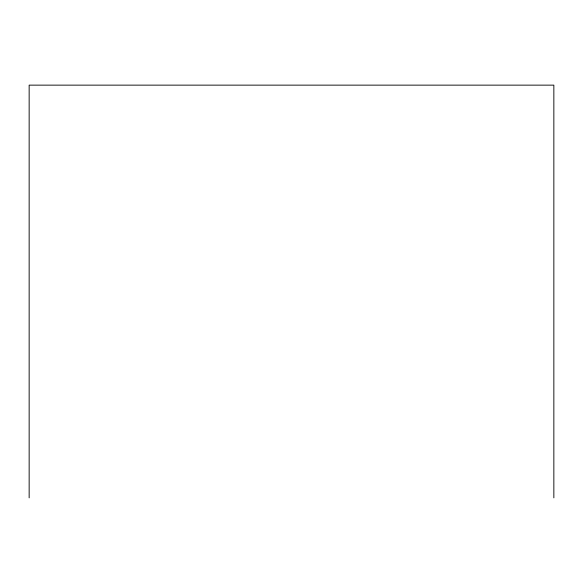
<?xml version="1.0" encoding="UTF-8"?>
<svg xmlns="http://www.w3.org/2000/svg" width="583" height="583" viewBox="0 0 583 583"><rect width="100%" height="100%" fill="white"/><g stroke="black" fill="none" stroke-linecap="round" stroke-linejoin="round"><path stroke-width="0.87" d="M553.85 497.86L553.85 85.14L29.15 85.14L29.15 497.86"/></g></svg>
